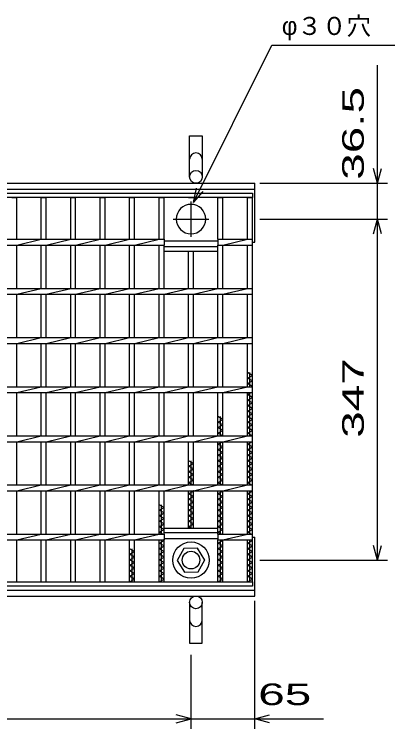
# Model space of a CAD drawing. Units: millimetres, scale not verified. Extents: x -1820 to 1731, y -1282 to 1054.
# Drawn here: x -596 to -208, y -196 to 531 of the extents above; entities that cross this region are included whole.
import ezdxf
from ezdxf.enums import TextEntityAlignment as Align

# ---------------------------------------------------------------- set-up
doc = ezdxf.new("R2010")
doc.units = ezdxf.units.MM
doc.header["$LTSCALE"] = 10
doc.linetypes.add('CHAIN', pattern=[18.5, 12, -1.5, 3.5, -1.5])
for name, color, linetype, lineweight in [('16', 3, 'Continuous', 25), ('19', 6, 'Continuous', 25), ('22', 4, 'Continuous', 25)]:
    doc.layers.add(name, color=color, linetype=linetype, lineweight=lineweight)
doc.styles.add('ベクトル', font='')
doc.styles.get('ベクトル').set_extended_font_data('ベクトル')

msp = doc.modelspace()

# ---------------------------------------------------------------- linework, layer by layer
at = {"layer": '16'}
for p, q in [((-1348, 349), (-353, 349)), ((-353, 349), (-353, 344.5)), ((-353, 344.5), (-1348, 344.5)), ((-598, 344.5), (-593, 344.5)), ((-593, 302), (-593, 344.5)), ((-568, 302), (-568, 344.5)), ((-568, 344.5), (-563, 344.5)), ((-563, 302), (-563, 344.5)), ((-538, 302), (-538, 344.5)), ((-538, 344.5), (-533, 344.5)), ((-533, 302), (-533, 344.5)), ((-508, 302), (-508, 344.5)), ((-508, 344.5), (-503, 344.5)), ((-503, 302), (-503, 344.5)), ((-478, 302), (-478, 344.5)), ((-478, 344.5), (-473, 344.5)), ((-473, 302), (-473, 344.5)), ((-448, 302), (-448, 344.5)), ((-448, 344.5), (-443, 344.5)), ((-443, 302), (-443, 344.5)), ((-418, 344.5), (-413, 344.5)), ((-388, 302), (-388, 344.5)), ((-388, 344.5), (-383, 344.5)), ((-383, 302), (-383, 344.5)), ((-358, 302), (-358, 344.5)), ((-358, 344.5), (-353, 344.5)), ((-353, -46.5), (-353, 344.5)), ((-1258, 302), (-443, 302)), ((-593, 296), (-568, 302)), ((-563, 296), (-538, 302)), ((-533, 296), (-508, 302)), ((-503, 296), (-478, 302)), ((-473, 296), (-448, 302)), ((-443, 302), (-443, 296)), ((-443, 300.5), (-388, 300.5)), ((-388, 302), (-353, 302)), ((-388, 302), (-388, 296)), ((-383, 296), (-358, 302)), ((-353, 296), (-353, 302)), ((-1258, 296), (-443, 296)), ((-593, 252), (-593, 296)), ((-568, 252), (-568, 296)), ((-563, 252), (-563, 296)), ((-538, 252), (-538, 296)), ((-533, 252), (-533, 296)), ((-508, 252), (-508, 296)), ((-503, 252), (-503, 296)), ((-478, 252), (-478, 296)), ((-473, 252), (-473, 296)), ((-448, 252), (-448, 296)), ((-443, 252), (-443, 296)), ((-443, 294.5), (-388, 294.5)), ((-443, 290), (-443, 294.5)), ((-388, 296), (-353, 296)), ((-388, 252), (-388, 296)), ((-388, 290), (-388, 294.5)), ((-383, 252), (-383, 296)), ((-358, 252), (-358, 296)), ((-443, 290), (-388, 290)), ((-418, 252), (-418, 290)), ((-413, 252), (-413, 290)), ((-1348, 252), (-353, 252)), ((-593, 246), (-568, 252)), ((-563, 246), (-538, 252)), ((-533, 246), (-508, 252)), ((-503, 246), (-478, 252)), ((-473, 246), (-448, 252)), ((-443, 246), (-418, 252)), ((-413, 246), (-388, 252)), ((-383, 246), (-358, 252)), ((-353, 246), (-353, 252)), ((-1348, 246), (-353, 246)), ((-593, 202), (-593, 246)), ((-568, 202), (-568, 246)), ((-563, 202), (-563, 246)), ((-538, 202), (-538, 246)), ((-533, 202), (-533, 246)), ((-508, 202), (-508, 246)), ((-503, 202), (-503, 246)), ((-478, 202), (-478, 246)), ((-473, 202), (-473, 246)), ((-448, 202), (-448, 246)), ((-443, 202), (-443, 246)), ((-418, 202), (-418, 246)), ((-413, 202), (-413, 246)), ((-388, 202), (-388, 246)), ((-383, 202), (-383, 246)), ((-358, 202), (-358, 246)), ((-1348, 202), (-353, 202)), ((-593, 196), (-568, 202)), ((-563, 196), (-538, 202)), ((-533, 196), (-508, 202)), ((-503, 196), (-478, 202)), ((-473, 196), (-448, 202)), ((-443, 196), (-418, 202)), ((-413, 196), (-388, 202)), ((-383, 196), (-358, 202)), ((-353, 196), (-353, 202)), ((-1348, 196), (-353, 196)), ((-593, 152), (-593, 196)), ((-568, 152), (-568, 196)), ((-563, 152), (-563, 196)), ((-538, 152), (-538, 196)), ((-533, 152), (-533, 196)), ((-508, 152), (-508, 196)), ((-503, 152), (-503, 196)), ((-478, 152), (-478, 196)), ((-473, 152), (-473, 196)), ((-448, 152), (-448, 196)), ((-443, 152), (-443, 196)), ((-418, 152), (-418, 196)), ((-413, 152), (-413, 196)), ((-388, 152), (-388, 196)), ((-383, 152), (-383, 196)), ((-358, 152), (-358, 196)), ((-353, 163.5), (-358, 166.3)), ((-358, 160.7), (-353, 163.5)), ((-353, 157.9), (-358, 160.7)), ((-355.5, 152), (-355.5, 166.3)), ((-358, 155.1), (-353, 157.9)), ((-353, 152.3), (-358, 155.1)), ((-1348, 152), (-353, 152)), ((-1348, 146), (-353, 146)), ((-593, 146), (-568, 152)), ((-593, 102), (-593, 146)), ((-568, 102), (-568, 146)), ((-563, 146), (-538, 152)), ((-563, 102), (-563, 146)), ((-538, 102), (-538, 146)), ((-533, 146), (-508, 152)), ((-533, 102), (-533, 146)), ((-508, 102), (-508, 146)), ((-503, 146), (-478, 152)), ((-503, 102), (-503, 146)), ((-478, 102), (-478, 146)), ((-473, 146), (-448, 152)), ((-473, 102), (-473, 146)), ((-448, 102), (-448, 146)), ((-443, 146), (-418, 152)), ((-443, 102), (-443, 146)), ((-418, 102), (-418, 146)), ((-413, 146), (-388, 152)), ((-413, 102), (-413, 146)), ((-388, 102), (-388, 146)), ((-383, 146), (-358, 152)), ((-383, 102), (-383, 146)), ((-358, 102), (-358, 146)), ((-358, 143.9), (-354.25, 146)), ((-355.5, 102), (-355.5, 146)), ((-353.54, 152), (-353, 152.3)), ((-353, 146), (-353, 152)), ((-353, 141.1), (-358, 143.9)), ((-358, 138.3), (-353, 141.1)), ((-353, 135.5), (-358, 138.3)), ((-358, 132.7), (-353, 135.5)), ((-353, 129.9), (-358, 132.7)), ((-358, 127.1), (-353, 129.9)), ((-353, 124.3), (-358, 127.1)), ((-358, 121.5), (-353, 124.3)), ((-383, 118.7), (-388, 121.5)), ((-388, 115.9), (-383, 118.7)), ((-385.5, 102), (-385.5, 121.5)), ((-353, 118.7), (-358, 121.5)), ((-358, 115.9), (-353, 118.7)), ((-383, 113.1), (-388, 115.9)), ((-388, 110.3), (-383, 113.1)), ((-383, 107.5), (-388, 110.3)), ((-353, 113.1), (-358, 115.9)), ((-358, 110.3), (-353, 113.1)), ((-353, 107.5), (-358, 110.3)), ((-1348, 102), (-353, 102)), ((-593, 96), (-568, 102)), ((-563, 96), (-538, 102)), ((-533, 96), (-508, 102)), ((-503, 96), (-478, 102)), ((-473, 96), (-448, 102)), ((-443, 96), (-418, 102)), ((-413, 96), (-388, 102)), ((-388, 104.7), (-383, 107.5)), ((-383.18, 102), (-388, 104.7)), ((-383, 96), (-358, 102)), ((-358, 104.7), (-353, 107.5)), ((-353, 101.9), (-358, 104.7)), ((-353, 96), (-353, 102)), ((-1348, 96), (-353, 96)), ((-593, 52), (-593, 96)), ((-568, 52), (-568, 96)), ((-563, 52), (-563, 96)), ((-538, 52), (-538, 96)), ((-533, 52), (-533, 96)), ((-508, 52), (-508, 96)), ((-503, 52), (-503, 96)), ((-478, 52), (-478, 96)), ((-473, 52), (-473, 96)), ((-448, 52), (-448, 96)), ((-443, 52), (-443, 96)), ((-418, 52), (-418, 96)), ((-413, 52), (-413, 96)), ((-388, 52), (-388, 96)), ((-388, 93.5), (-383.54, 96)), ((-385.5, 52), (-385.5, 96)), ((-383, 52), (-383, 96)), ((-358, 52), (-358, 96)), ((-358, 93.5), (-353.54, 96)), ((-355.5, 52), (-355.5, 96)), ((-383, 90.7), (-388, 93.5)), ((-388, 87.9), (-383, 90.7)), ((-383, 85.1), (-388, 87.9)), ((-353, 90.7), (-358, 93.5)), ((-358, 87.9), (-353, 90.7)), ((-353, 85.1), (-358, 87.9)), ((-388, 82.3), (-383, 85.1)), ((-383, 79.5), (-388, 82.3)), ((-358, 82.3), (-353, 85.1)), ((-353, 79.5), (-358, 82.3)), ((-413, 73.9), (-418, 76.7)), ((-418, 71.1), (-413, 73.9)), ((-415.5, 52), (-415.5, 76.7)), ((-388, 76.7), (-383, 79.5)), ((-383, 73.9), (-388, 76.7)), ((-388, 71.1), (-383, 73.9)), ((-358, 76.7), (-353, 79.5)), ((-353, 73.9), (-358, 76.7)), ((-358, 71.1), (-353, 73.9)), ((-413, 68.3), (-418, 71.1)), ((-418, 65.5), (-413, 68.3)), ((-413, 62.7), (-418, 65.5)), ((-383, 68.3), (-388, 71.1)), ((-388, 65.5), (-383, 68.3)), ((-383, 62.7), (-388, 65.5)), ((-353, 68.3), (-358, 71.1)), ((-358, 65.5), (-353, 68.3)), ((-353, 62.7), (-358, 65.5)), ((-418, 59.9), (-413, 62.7)), ((-413, 57.1), (-418, 59.9)), ((-388, 59.9), (-383, 62.7)), ((-383, 57.1), (-388, 59.9)), ((-358, 59.9), (-353, 62.7)), ((-353, 57.1), (-358, 59.9)), ((-1348, 52), (-353, 52)), ((-593, 46), (-568, 52)), ((-563, 46), (-538, 52)), ((-533, 46), (-508, 52)), ((-503, 46), (-478, 52)), ((-473, 46), (-448, 52)), ((-443, 46), (-418, 52)), ((-418, 54.3), (-413, 57.1)), ((-413.89, 52), (-418, 54.3)), ((-413, 46), (-388, 52)), ((-388, 54.3), (-383, 57.1)), ((-383.89, 52), (-388, 54.3)), ((-383, 46), (-358, 52)), ((-358, 54.3), (-353, 57.1)), ((-353, 51.5), (-358, 54.3)), ((-353, 46), (-353, 52)), ((-1348, 46), (-353, 46)), ((-593, 2), (-593, 46)), ((-568, 2), (-568, 46)), ((-563, 2), (-563, 46)), ((-538, 2), (-538, 46)), ((-533, 2), (-533, 46)), ((-508, 2), (-508, 46)), ((-503, 2), (-503, 46)), ((-478, 2), (-478, 46)), ((-473, 2), (-473, 46)), ((-448, 2), (-448, 46)), ((-443, 2), (-443, 46)), ((-418, 8), (-418, 46)), ((-418, 43.1), (-413, 45.9)), ((-415.5, 8), (-415.5, 46)), ((-413, 45.9), (-413.18, 46)), ((-413, 8), (-413, 46)), ((-388, 2), (-388, 46)), ((-388, 43.1), (-383, 45.9)), ((-385.5, 2), (-385.5, 46)), ((-383, 45.9), (-383.18, 46)), ((-383, 2), (-383, 46)), ((-358, 2), (-358, 46)), ((-358, 43.1), (-353, 45.9)), ((-355.5, 2), (-355.5, 46)), ((-353, 45.9), (-353.18, 46)), ((-413, 40.3), (-418, 43.1)), ((-418, 37.5), (-413, 40.3)), ((-413, 34.7), (-418, 37.5)), ((-383, 40.3), (-388, 43.1)), ((-388, 37.5), (-383, 40.3)), ((-383, 34.7), (-388, 37.5)), ((-353, 40.3), (-358, 43.1)), ((-358, 37.5), (-353, 40.3)), ((-353, 34.7), (-358, 37.5)), ((-443, 29.1), (-448, 31.9)), ((-448, 26.3), (-443, 29.1)), ((-445.5, 2), (-445.5, 31.9)), ((-418, 31.9), (-413, 34.7)), ((-413, 29.1), (-418, 31.9)), ((-418, 26.3), (-413, 29.1)), ((-388, 31.9), (-383, 34.7)), ((-383, 29.1), (-388, 31.9)), ((-388, 26.3), (-383, 29.1)), ((-358, 31.9), (-353, 34.7)), ((-353, 29.1), (-358, 31.9)), ((-358, 26.3), (-353, 29.1)), ((-443, 23.5), (-448, 26.3)), ((-448, 20.7), (-443, 23.5)), ((-413, 23.5), (-418, 26.3)), ((-418, 20.7), (-413, 23.5)), ((-383, 23.5), (-388, 26.3)), ((-388, 20.7), (-383, 23.5)), ((-353, 23.5), (-358, 26.3)), ((-358, 20.7), (-353, 23.5)), ((-443, 17.9), (-448, 20.7)), ((-448, 15.1), (-443, 17.9)), ((-443, 12.3), (-448, 15.1)), ((-413, 17.9), (-418, 20.7)), ((-418, 15.1), (-413, 17.9)), ((-413, 12.3), (-418, 15.1)), ((-383, 17.9), (-388, 20.7)), ((-388, 15.1), (-383, 17.9)), ((-383, 12.3), (-388, 15.1)), ((-353, 17.9), (-358, 20.7)), ((-358, 15.1), (-353, 17.9)), ((-353, 12.3), (-358, 15.1)), ((-448, 9.5), (-443, 12.3)), ((-443, 6.7), (-448, 9.5)), ((-443, 8), (-388, 8)), ((-443, 3.5), (-443, 8)), ((-418, 9.5), (-413, 12.3)), ((-415.32, 8), (-418, 9.5)), ((-388, 9.5), (-383, 12.3)), ((-383, 6.7), (-388, 9.5)), ((-388, 3.5), (-388, 8)), ((-358, 9.5), (-353, 12.3)), ((-353, 6.7), (-358, 9.5)), ((-1258, 2), (-443, 2)), ((-593, -4), (-568, 2)), ((-563, -4), (-538, 2)), ((-533, -4), (-508, 2)), ((-503, -4), (-478, 2)), ((-473, -4), (-448, 2)), ((-448, 3.9), (-443, 6.7)), ((-444.61, 2), (-448, 3.9)), ((-443, 3.5), (-388, 3.5)), ((-443, 2), (-443, -4)), ((-388, 3.9), (-383, 6.7)), ((-384.61, 2), (-388, 3.9)), ((-388, 2), (-353, 2)), ((-388, 2), (-388, -4)), ((-383, -4), (-358, 2)), ((-358, 3.9), (-353, 6.7)), ((-353, 1.1), (-358, 3.9)), ((-353, -4), (-353, 2)), ((-1258, -4), (-443, -4)), ((-593, -46.5), (-593, -4)), ((-568, -46.5), (-568, -4)), ((-563, -46.5), (-563, -4)), ((-538, -46.5), (-538, -4)), ((-533, -46.5), (-533, -4)), ((-508, -46.5), (-508, -4)), ((-503, -46.5), (-503, -4)), ((-478, -46.5), (-478, -4)), ((-473, -46.5), (-473, -4)), ((-448, -46.5), (-448, -4)), ((-448, -7.3), (-443, -4.5)), ((-445.5, -46.5), (-445.5, -4)), ((-443, -4.5), (-443.89, -4)), ((-443, -2.5), (-388, -2.5)), ((-443, -46.5), (-443, -4)), ((-388, -4), (-353, -4)), ((-388, -46.5), (-388, -4)), ((-388, -7.3), (-383, -4.5)), ((-385.5, -46.5), (-385.5, -4)), ((-383, -4.5), (-383.89, -4)), ((-383, -46.5), (-383, -4)), ((-358, -46.5), (-358, -4)), ((-358, -7.3), (-353, -4.5)), ((-355.5, -46.5), (-355.5, -4)), ((-353, -4.5), (-353.89, -4)), ((-473, -15.7), (-478, -12.9)), ((-475.5, -46.5), (-475.5, -12.9)), ((-443, -10.1), (-448, -7.3)), ((-448, -12.9), (-443, -10.1)), ((-443, -15.7), (-448, -12.9)), ((-422.79, -12.55), (-429.5, -24.84)), ((-408.8, -12.21), (-422.79, -12.55)), ((-401.5, -24.5), (-408.8, -12.21)), ((-383, -10.1), (-388, -7.3)), ((-388, -12.9), (-383, -10.1)), ((-383, -15.7), (-388, -12.9)), ((-353, -10.1), (-358, -7.3)), ((-358, -12.9), (-353, -10.1)), ((-353, -15.7), (-358, -12.9)), ((-478, -18.5), (-473, -15.7)), ((-473, -21.3), (-478, -18.5)), ((-478, -24.1), (-473, -21.3)), ((-448, -18.5), (-443, -15.7)), ((-443, -21.3), (-448, -18.5)), ((-448, -24.1), (-443, -21.3)), ((-388, -18.5), (-383, -15.7)), ((-383, -21.3), (-388, -18.5)), ((-388, -24.1), (-383, -21.3)), ((-358, -18.5), (-353, -15.7)), ((-353, -21.3), (-358, -18.5)), ((-358, -24.1), (-353, -21.3)), ((-473, -26.9), (-478, -24.1)), ((-478, -29.7), (-473, -26.9)), ((-443, -26.9), (-448, -24.1)), ((-448, -29.7), (-443, -26.9)), ((-429.5, -24.84), (-422.2, -36.79)), ((-408.21, -36.45), (-401.5, -24.16)), ((-383, -26.9), (-388, -24.1)), ((-388, -29.7), (-383, -26.9)), ((-353, -26.9), (-358, -24.1)), ((-358, -29.7), (-353, -26.9)), ((-473, -32.5), (-478, -29.7)), ((-478, -35.3), (-473, -32.5)), ((-473, -38.1), (-478, -35.3)), ((-443, -32.5), (-448, -29.7)), ((-448, -35.3), (-443, -32.5)), ((-443, -38.1), (-448, -35.3)), ((-383, -32.5), (-388, -29.7)), ((-388, -35.3), (-383, -32.5)), ((-383, -38.1), (-388, -35.3)), ((-353, -32.5), (-358, -29.7)), ((-358, -35.3), (-353, -32.5)), ((-353, -38.1), (-358, -35.3)), ((-478, -40.9), (-473, -38.1)), ((-473, -43.7), (-478, -40.9)), ((-448, -40.9), (-443, -38.1)), ((-443, -43.7), (-448, -40.9)), ((-422.2, -36.79), (-408.21, -36.45)), ((-388, -40.9), (-383, -38.1)), ((-383, -43.7), (-388, -40.9)), ((-358, -40.9), (-353, -38.1)), ((-353, -43.7), (-358, -40.9)), ((-1348, -46.5), (-353, -46.5)), ((-598, -46.5), (-593, -46.5)), ((-568, -46.5), (-563, -46.5)), ((-538, -46.5), (-533, -46.5)), ((-508, -46.5), (-503, -46.5)), ((-478, -46.5), (-473, -43.7)), ((-478, -46.5), (-473, -46.5)), ((-448, -46.5), (-443, -43.7)), ((-448, -46.5), (-443, -46.5)), ((-418, -46.5), (-413, -46.5)), ((-388, -46.5), (-383, -43.7)), ((-388, -46.5), (-383, -46.5)), ((-358, -46.5), (-353, -43.7)), ((-358, -46.5), (-353, -46.5)), ((-353, -46.5), (-353, -51)), ((-353, -51), (-1348, -51))]:
    msp.add_line(p, q, dxfattribs=at)
at = {"layer": '16', "linetype": 'CHAIN'}
for p, q in [((-415.5, 304.5), (-415.5, 340.5)), ((-433.5, 322.5), (-397.5, 322.5))]:
    msp.add_line(p, q, dxfattribs=at)
at = {"layer": '16'}
for radius in [18.5, 9]:
    msp.add_circle((-415.5, -24.5), radius, dxfattribs=at)
for start, end in [(90, 270), (270, 90)]:
    msp.add_arc((-415.5, 322.5), 15, start, end, dxfattribs=at)
at = {"layer": '19'}
for p, q in [((-417, 365.5), (-417, 407.12)), ((-417, 407.12), (-404, 407.12)), ((-404, 407.12), (-404, 365.5)), ((-1350.5, 359), (-350.5, 359)), ((-350.5, 299), (-350.5, 359)), ((-1350.5, 353), (-350.5, 353)), ((-353, 299), (-350.5, 299)), ((-353, -1), (-350.5, -1)), ((-350.5, -61), (-350.5, -1)), ((-1350.5, -55), (-350.5, -55)), ((-1350.5, -61), (-350.5, -61)), ((-417, -67.5), (-417, -109.12)), ((-404, -109.12), (-404, -67.5)), ((-417, -109.12), (-404, -109.12))]:
    msp.add_line(p, q, dxfattribs=at)
for centre in [(-410.5, 365.5), (-410.5, -67.5)]:
    msp.add_circle(centre, 6.5, dxfattribs=at)
for centre, start, end in [((-410.5, 383.34), 0, 180), ((-410.5, -85.34), 180, 0)]:
    msp.add_arc(centre, 6.5, start, end, dxfattribs=at)
at = {"layer": '22'}
for p, q in [((-413, 339.5), (-333, 499.5)), ((-333, 499.5), (-208, 499.5)), ((-225.5, 359), (-225.5, 479)), ((-225.5, 359), (-229.5, 374)), ((-225.5, 359), (-221.5, 374)), ((-345.5, 359), (-215.5, 359)), ((-225.5, 322.5), (-225.5, 359)), ((-413, 339.5), (-410, 354.1)), ((-413, 339.5), (-403, 350.5)), ((-345.5, 322.5), (-215.5, 322.5)), ((-229.5, 307.5), (-225.5, 322.5)), ((-221.5, 307.5), (-225.5, 322.5)), ((-225.5, -24.5), (-225.5, 322.5)), ((-225.5, -24.5), (-229.5, -9.5)), ((-225.5, -24.5), (-221.5, -9.5)), ((-345.5, -24.5), (-215.5, -24.5)), ((-350.5, -196), (-350.5, -66)), ((-415.5, -196), (-415.5, -121)), ((-1285.5, -186), (-415.5, -186)), ((-415.5, -186), (-430.5, -182)), ((-430.5, -190), (-415.5, -186)), ((-415.5, -186), (-350.5, -186)), ((-350.5, -186), (-335.5, -182)), ((-335.5, -190), (-350.5, -186)), ((-350.5, -186), (-280.5, -186))]:
    msp.add_line(p, q, dxfattribs=at)

# ---------------------------------------------------------------- texts
at = {"layer": '22', "color": 2, "style": 'ベクトル'}
msp.add_text('φ３０穴', height=18.33, dxfattribs=at).set_placement((-323, 519), align=Align.MIDDLE_LEFT)
at = {"layer": '22', "color": 2, "style": 'ベクトル', "width": 1.65}
for s, p in [(' 36.5 ', (-250.5, 349)), (' 347 ', (-250.5, 86.5))]:
    msp.add_text(s, height=21.99, rotation=90, dxfattribs=at).set_placement(p, align=Align.MIDDLE_LEFT)
msp.add_text(' 65 ', height=21.99, dxfattribs=at).set_placement((-360.5, -161), align=Align.MIDDLE_LEFT)

doc.saveas('drawing.dxf')
